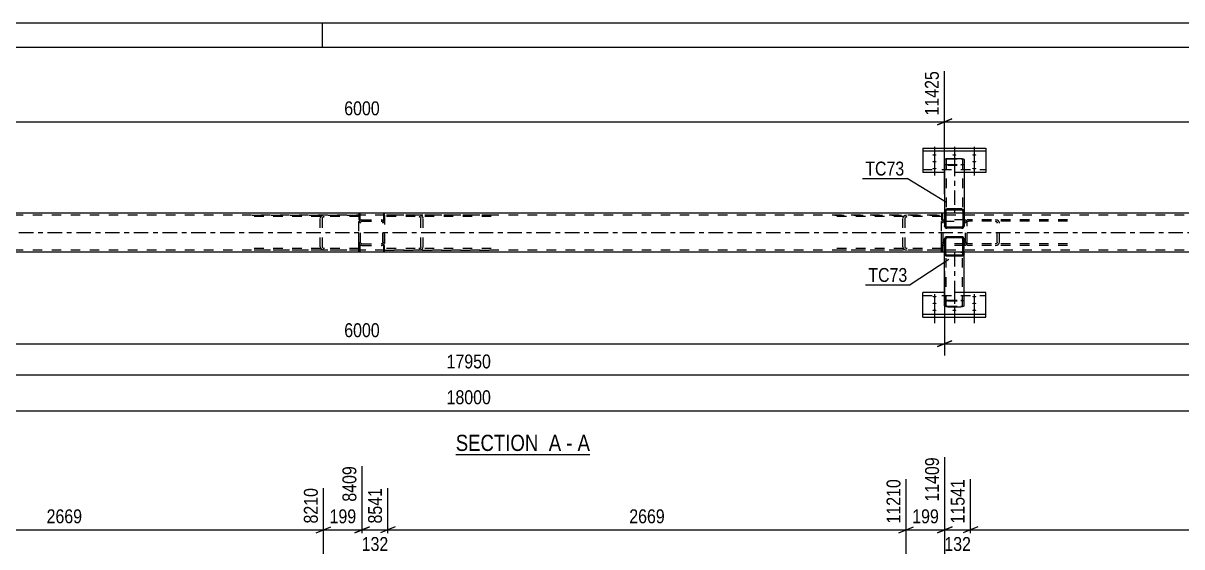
# Model space of a CAD drawing. Header units: millimetres. Extents: x -93 to 748, y -457 to 137.
# Drawn here: x 266.5 to 505.2, y 29.1 to 137 of the extents above; entities that cross this region are included whole.
import ezdxf

# ---------------------------------------------------------------- set-up
doc = ezdxf.new("R2010")
doc.units = ezdxf.units.MM
doc.linetypes.add('DXK_LINE_DOT2', pattern=[3.9198, 1.9599, -1.9599])
doc.linetypes.add('DXK_LINE_DOT3', pattern=[5.9187, 2.979, -0.9799, 0.9799, -0.9799])
doc.styles.add('Arial Narrow', font='ARIALN.TTF', dxfattribs={"height": 0.2})

# ---------------------------------------------------------------- blocks, each defined once
blk = doc.blocks.new('Unknown-761532223-1162')
at = {"color": 5, "linetype": 'Continuous'}
for p, q in [((748.16, 136.96), (-92.84, 136.96)), ((328.16, 131.96), (328.16, 136.96)), ((743.16, 131.96), (-87.84, 131.96))]:
    blk.add_line(p, q, dxfattribs=at)
blk = doc.blocks.new('Unknown-761532223-12 - 5087')
at = {"color": 6, "linetype": 'Continuous'}
blk.add_line((355.63, 48.12), (383.28, 48.12), dxfattribs=at)
at = {"color": 0, "linetype": 'Continuous'}
blk.add_wipeout([(373.74, 48.87), (373.74, 52.37), (355.63, 52.37), (355.63, 48.87)], dxfattribs=at)
at = {"color": 7, "linetype": 'Continuous', "style": 'Arial Narrow'}
blk.add_text('SECTION ', height=3.34, dxfattribs=at).set_placement((355.63, 48.87))
at = {"color": 0, "linetype": 'Continuous'}
blk.add_wipeout([(377.35, 48.87), (377.35, 52.37), (374.79, 52.37), (374.79, 48.87)], dxfattribs=at)
blk.add_wipeout([(379.67, 48.87), (379.67, 52.37), (378.4, 52.37), (378.4, 48.87)], dxfattribs=at)
at = {"color": 7, "linetype": 'Continuous', "style": 'Arial Narrow'}
for s, p in [('A', (374.79, 48.87)), ('-', (378.4, 48.87))]:
    blk.add_text(s, height=3.34, dxfattribs=at).set_placement(p)
at = {"color": 0, "linetype": 'Continuous'}
blk.add_wipeout([(383.28, 48.87), (383.28, 52.37), (380.72, 52.37), (380.72, 48.87)], dxfattribs=at)
at = {"color": 7, "linetype": 'Continuous', "style": 'Arial Narrow'}
blk.add_text('A', height=3.34, dxfattribs=at).set_placement((380.72, 48.87))
blk = doc.blocks.new('Bolt-761532223-5120 - 5087')
at = {"linetype": 'Continuous'}
for points in [[(454.22, 80.5), (454.13, 80.5), (454.04, 80.51), (453.96, 80.52), (453.9, 80.55), (453.84, 80.57), (453.8, 80.6), (453.78, 80.63), (453.78, 80.66), (453.8, 80.69), (453.84, 80.72), (453.9, 80.75), (453.96, 80.77), (454.04, 80.78), (454.13, 80.79), (454.22, 80.8), (454.31, 80.79), (454.4, 80.78), (454.48, 80.77), (454.55, 80.75), (454.6, 80.72), (454.64, 80.69), (454.66, 80.66), (454.66, 80.63), (454.64, 80.6), (454.6, 80.57), (454.55, 80.55), (454.48, 80.52), (454.4, 80.51), (454.31, 80.5)], [(454.22, 79.09), (454.13, 79.1), (454.04, 79.11), (453.96, 79.12), (453.9, 79.14), (453.84, 79.17), (453.8, 79.2), (453.78, 79.23), (453.78, 79.26), (453.8, 79.29), (453.84, 79.32), (453.9, 79.34), (453.96, 79.37), (454.04, 79.38), (454.13, 79.39), (454.22, 79.39), (454.31, 79.39), (454.4, 79.38), (454.48, 79.37), (454.55, 79.34), (454.6, 79.32), (454.64, 79.29), (454.66, 79.26), (454.66, 79.23), (454.64, 79.2), (454.6, 79.17), (454.55, 79.14), (454.48, 79.12), (454.4, 79.11), (454.31, 79.1)], [(462.42, 80.5), (462.33, 80.5), (462.24, 80.51), (462.16, 80.52), (462.1, 80.55), (462.04, 80.57), (462, 80.6), (461.98, 80.63), (461.98, 80.66), (462, 80.69), (462.04, 80.72), (462.1, 80.75), (462.16, 80.77), (462.24, 80.78), (462.33, 80.79), (462.42, 80.8), (462.51, 80.79), (462.6, 80.78), (462.68, 80.77), (462.75, 80.75), (462.8, 80.72), (462.84, 80.69), (462.86, 80.66), (462.86, 80.63), (462.84, 80.6), (462.8, 80.57), (462.75, 80.55), (462.68, 80.52), (462.6, 80.51), (462.51, 80.5)], [(462.42, 79.09), (462.33, 79.1), (462.24, 79.11), (462.16, 79.12), (462.1, 79.14), (462.04, 79.17), (462, 79.2), (461.98, 79.23), (461.98, 79.26), (462, 79.29), (462.04, 79.32), (462.1, 79.34), (462.16, 79.37), (462.24, 79.38), (462.33, 79.39), (462.42, 79.39), (462.51, 79.39), (462.6, 79.38), (462.68, 79.37), (462.75, 79.34), (462.8, 79.32), (462.84, 79.29), (462.86, 79.26), (462.86, 79.23), (462.84, 79.2), (462.8, 79.17), (462.75, 79.14), (462.68, 79.12), (462.6, 79.11), (462.51, 79.1)], [(454.22, 77.69), (454.13, 77.69), (454.04, 77.7), (453.96, 77.72), (453.9, 77.74), (453.84, 77.77), (453.8, 77.79), (453.78, 77.83), (453.78, 77.86), (453.8, 77.89), (453.84, 77.92), (453.9, 77.94), (453.96, 77.96), (454.04, 77.98), (454.13, 77.99), (454.22, 77.99), (454.31, 77.99), (454.4, 77.98), (454.48, 77.96), (454.55, 77.94), (454.6, 77.92), (454.64, 77.89), (454.66, 77.86), (454.66, 77.83), (454.64, 77.79), (454.6, 77.77), (454.55, 77.74), (454.48, 77.72), (454.4, 77.7), (454.31, 77.69)], [(458.32, 77.69), (458.23, 77.69), (458.14, 77.7), (458.06, 77.72), (458, 77.74), (457.94, 77.77), (457.9, 77.79), (457.88, 77.83), (457.88, 77.86), (457.9, 77.89), (457.94, 77.92), (458, 77.94), (458.06, 77.96), (458.14, 77.98), (458.23, 77.99), (458.32, 77.99), (458.41, 77.99), (458.5, 77.98), (458.58, 77.96), (458.65, 77.94), (458.7, 77.92), (458.74, 77.89), (458.76, 77.86), (458.76, 77.83), (458.74, 77.79), (458.7, 77.77), (458.65, 77.74), (458.58, 77.72), (458.5, 77.7), (458.41, 77.69)], [(462.42, 77.69), (462.33, 77.69), (462.24, 77.7), (462.16, 77.72), (462.1, 77.74), (462.04, 77.77), (462, 77.79), (461.98, 77.83), (461.98, 77.86), (462, 77.89), (462.04, 77.92), (462.1, 77.94), (462.16, 77.96), (462.24, 77.98), (462.33, 77.99), (462.42, 77.99), (462.51, 77.99), (462.6, 77.98), (462.68, 77.96), (462.75, 77.94), (462.8, 77.92), (462.84, 77.89), (462.86, 77.86), (462.86, 77.83), (462.84, 77.79), (462.8, 77.77), (462.75, 77.74), (462.68, 77.72), (462.6, 77.7), (462.51, 77.69)]]:
    blk.add_hatch(color=1, dxfattribs=at).paths.add_polyline_path(points)
at = {"color": 1, "linetype": 'Continuous'}
for p, q in [((454.22, 81.13), (454.22, 78.01)), ((462.42, 81.13), (462.42, 78.01)), ((454.22, 79.73), (454.22, 76.61)), ((462.42, 79.73), (462.42, 76.61)), ((454.22, 78.33), (454.22, 75.21)), ((458.32, 78.33), (458.32, 75.21)), ((462.42, 78.33), (462.42, 75.21))]:
    blk.add_line(p, q, dxfattribs=at)
at = {"color": 1, "linetype": 'DXK_LINE_DOT2'}
blk.add_line((458.32, 81.13), (458.32, 78.01), dxfattribs=at)
blk = doc.blocks.new('Part-761532223-5097 - 5087')
at = {"color": 2, "linetype": 'Continuous'}
for p, q in [((456.36, 92.68), (456.32, 92.5)), ((456.32, 89.46), (456.32, 92.5)), ((456.46, 92.84), (456.36, 92.68)), ((456.62, 92.94), (456.46, 92.84)), ((456.58, 92.59), (456.56, 92.5)), ((456.56, 89.46), (456.56, 92.5)), ((456.63, 92.67), (456.58, 92.59)), ((456.8, 92.98), (456.62, 92.94)), ((456.71, 92.72), (456.63, 92.67)), ((456.8, 92.74), (456.71, 92.72)), ((459.84, 92.98), (456.8, 92.98)), ((459.84, 92.74), (456.8, 92.74)), ((460.03, 92.94), (459.84, 92.98)), ((459.93, 92.72), (459.84, 92.74)), ((460.01, 92.67), (459.93, 92.72)), ((460.06, 92.59), (460.01, 92.67)), ((460.18, 92.84), (460.03, 92.94)), ((460.08, 92.5), (460.06, 92.59)), ((460.08, 89.46), (460.08, 92.5)), ((460.29, 92.68), (460.18, 92.84)), ((460.32, 92.5), (460.29, 92.68)), ((460.32, 89.46), (460.32, 92.5)), ((456.36, 89.27), (456.32, 89.46)), ((456.46, 89.12), (456.36, 89.27)), ((456.62, 89.01), (456.46, 89.12)), ((456.56, 89.46), (456.58, 89.37)), ((456.58, 89.37), (456.63, 89.29)), ((456.8, 88.98), (456.62, 89.01)), ((456.63, 89.29), (456.71, 89.24)), ((456.71, 89.24), (456.8, 89.22)), ((459.84, 89.22), (456.8, 89.22)), ((459.84, 88.98), (456.8, 88.98)), ((459.84, 89.22), (459.93, 89.24)), ((460.03, 89.01), (459.84, 88.98)), ((459.93, 89.24), (460.01, 89.29)), ((460.01, 89.29), (460.06, 89.37)), ((460.18, 89.12), (460.03, 89.01)), ((460.06, 89.37), (460.08, 89.46)), ((460.29, 89.27), (460.18, 89.12)), ((460.32, 89.46), (460.29, 89.27))]:
    blk.add_line(p, q, dxfattribs=at)
at = {"color": 7, "linetype": 'DXK_LINE_DOT2'}
for p, q in [((456.32, 92.5), (456.36, 92.68)), ((456.62, 92.94), (456.8, 92.98)), ((459.84, 92.98), (460.03, 92.94)), ((460.29, 92.68), (460.32, 92.5)), ((456.56, 89.84), (456.32, 89.84)), ((460.32, 89.84), (460.08, 89.84))]:
    blk.add_line(p, q, dxfattribs=at)
for centre, start, end in [((456.8, 92.5), 112.5, 157.5), ((459.84, 92.5), 22.5, 67.5)]:
    blk.add_arc(centre, 0.48, start, end, dxfattribs=at)
blk = doc.blocks.new('Part-761532223-5100 - 5087')
at = {"color": 2, "linetype": 'Continuous'}
for p, q in [((456.32, 98.24), (456.36, 98.42)), ((456.32, 98.24), (456.32, 95.2)), ((456.36, 98.42), (456.46, 98.57)), ((456.46, 98.57), (456.62, 98.68)), ((456.58, 98.33), (456.56, 98.24)), ((456.56, 98.24), (456.56, 95.2)), ((456.63, 98.41), (456.58, 98.33)), ((456.62, 98.68), (456.8, 98.72)), ((456.71, 98.46), (456.63, 98.41)), ((456.8, 98.48), (456.71, 98.46)), ((459.84, 98.72), (456.8, 98.72)), ((459.84, 98.48), (456.8, 98.48)), ((459.84, 98.72), (460.03, 98.68)), ((459.93, 98.46), (459.84, 98.48)), ((460.01, 98.41), (459.93, 98.46)), ((460.06, 98.33), (460.01, 98.41)), ((460.03, 98.68), (460.18, 98.57)), ((460.08, 98.24), (460.06, 98.33)), ((460.08, 98.24), (460.08, 95.2)), ((460.18, 98.57), (460.28, 98.42)), ((460.28, 98.42), (460.32, 98.24)), ((460.32, 98.24), (460.32, 95.2)), ((456.32, 95.2), (456.36, 95.01)), ((456.36, 95.01), (456.46, 94.86)), ((456.46, 94.86), (456.62, 94.75)), ((456.56, 95.2), (456.58, 95.1)), ((456.58, 95.1), (456.63, 95.03)), ((456.62, 94.75), (456.8, 94.72)), ((456.63, 95.03), (456.71, 94.97)), ((456.71, 94.97), (456.8, 94.96)), ((459.84, 94.96), (456.8, 94.96)), ((459.84, 94.72), (456.8, 94.72)), ((459.84, 94.96), (459.93, 94.97)), ((459.84, 94.72), (460.03, 94.75)), ((459.93, 94.97), (460.01, 95.03)), ((460.01, 95.03), (460.06, 95.1)), ((460.03, 94.75), (460.18, 94.86)), ((460.06, 95.1), (460.08, 95.2)), ((460.18, 94.86), (460.28, 95.01)), ((460.28, 95.01), (460.32, 95.2))]:
    blk.add_line(p, q, dxfattribs=at)
at = {"color": 7, "linetype": 'DXK_LINE_DOT2'}
for p, q in [((456.56, 97.84), (456.32, 97.84)), ((460.32, 97.84), (460.08, 97.84)), ((456.36, 95.01), (456.32, 95.2)), ((456.8, 94.72), (456.62, 94.75)), ((460.03, 94.75), (459.84, 94.72)), ((460.32, 95.2), (460.28, 95.01))]:
    blk.add_line(p, q, dxfattribs=at)
for centre, start, end in [((456.8, 95.2), 202.5, 247.5), ((459.84, 95.2), 292.5, 337.5)]:
    blk.add_arc(centre, 0.48, start, end, dxfattribs=at)
blk = doc.blocks.new('Part-761532223-5282 - 5087')
at = {"color": 7, "linetype": 'DXK_LINE_DOT2'}
for p, q in [((456.32, 89.46), (456.32, 89.84)), ((456.56, 89.84), (456.32, 89.84)), ((456.64, 78.78), (456.64, 89.84)), ((459.68, 89.84), (460.32, 89.84)), ((459.91, 89.84), (459.93, 89.84)), ((459.98, 89.84), (460, 89.84)), ((460, 78.78), (460, 89.84)), ((460.32, 89.46), (460.32, 89.84)), ((456.32, 79.71), (456.37, 79.79)), ((456.37, 79.79), (456.51, 79.86)), ((456.51, 79.86), (456.72, 79.91)), ((456.67, 79.75), (456.64, 79.71)), ((456.64, 78.78), (456.67, 78.74)), ((456.74, 79.79), (456.67, 79.75)), ((456.72, 79.91), (456.96, 79.93)), ((456.84, 79.81), (456.74, 79.79)), ((456.96, 79.82), (456.84, 79.81)), ((456.96, 79.93), (459.68, 79.93)), ((456.96, 79.82), (459.68, 79.82)), ((459.68, 79.93), (459.93, 79.91)), ((459.8, 79.81), (459.68, 79.82)), ((459.91, 79.79), (459.8, 79.81)), ((459.91, 79.79), (459.93, 79.78)), ((459.93, 79.91), (460.14, 79.86)), ((459.93, 79.78), (459.98, 79.75)), ((460, 79.71), (459.98, 79.75)), ((459.98, 78.74), (460, 78.78)), ((460.14, 79.86), (460.27, 79.79)), ((460.27, 79.79), (460.32, 79.71)), ((456.67, 78.74), (456.74, 78.7)), ((456.74, 78.7), (456.84, 78.68)), ((456.84, 78.68), (456.96, 78.67)), ((456.96, 78.67), (459.68, 78.67)), ((459.68, 78.67), (459.8, 78.68)), ((459.8, 78.68), (459.91, 78.7)), ((459.91, 78.7), (459.98, 78.74))]:
    blk.add_line(p, q, dxfattribs=at)
at = {"color": 2, "linetype": 'Continuous'}
for p, q in [((456.32, 78.78), (456.32, 89.46)), ((460.08, 89.84), (456.56, 89.84)), ((460.32, 78.78), (460.32, 89.46)), ((456.37, 78.69), (456.32, 78.78)), ((460.32, 78.78), (460.27, 78.69)), ((456.51, 78.62), (456.37, 78.69)), ((456.72, 78.58), (456.51, 78.62)), ((456.96, 78.56), (456.72, 78.58)), ((456.96, 78.56), (459.68, 78.56)), ((459.93, 78.58), (459.68, 78.56)), ((460.14, 78.62), (459.93, 78.58)), ((460.27, 78.69), (460.14, 78.62))]:
    blk.add_line(p, q, dxfattribs=at)
at = {"color": 7, "linetype": 'DXK_LINE_DOT3'}
blk.add_line((458.32, 89.84), (458.32, 79.24), dxfattribs=at)
blk = doc.blocks.new('Bolt-761532223-5117 - 5087')
at = {"linetype": 'Continuous'}
for points in [[(454.22, 109.98), (454.31, 109.98), (454.4, 109.97), (454.48, 109.95), (454.55, 109.93), (454.6, 109.91), (454.64, 109.88), (454.66, 109.85), (454.66, 109.81), (454.64, 109.78), (454.6, 109.76), (454.55, 109.73), (454.48, 109.71), (454.4, 109.69), (454.31, 109.68), (454.22, 109.68), (454.13, 109.68), (454.04, 109.69), (453.96, 109.71), (453.9, 109.73), (453.84, 109.76), (453.8, 109.78), (453.78, 109.81), (453.78, 109.85), (453.8, 109.88), (453.84, 109.91), (453.9, 109.93), (453.96, 109.95), (454.04, 109.97), (454.13, 109.98)], [(458.32, 109.98), (458.41, 109.98), (458.5, 109.97), (458.58, 109.95), (458.65, 109.93), (458.7, 109.91), (458.74, 109.88), (458.76, 109.85), (458.76, 109.81), (458.74, 109.78), (458.7, 109.76), (458.65, 109.73), (458.58, 109.71), (458.5, 109.69), (458.41, 109.68), (458.32, 109.68), (458.23, 109.68), (458.14, 109.69), (458.06, 109.71), (458, 109.73), (457.94, 109.76), (457.9, 109.78), (457.88, 109.81), (457.88, 109.85), (457.9, 109.88), (457.94, 109.91), (458, 109.93), (458.06, 109.95), (458.14, 109.97), (458.23, 109.98)], [(462.42, 109.98), (462.51, 109.98), (462.6, 109.97), (462.68, 109.95), (462.75, 109.93), (462.8, 109.91), (462.84, 109.88), (462.86, 109.85), (462.86, 109.81), (462.84, 109.78), (462.8, 109.76), (462.75, 109.73), (462.68, 109.71), (462.6, 109.69), (462.51, 109.68), (462.42, 109.68), (462.33, 109.68), (462.24, 109.69), (462.16, 109.71), (462.1, 109.73), (462.04, 109.76), (462, 109.78), (461.98, 109.81), (461.98, 109.85), (462, 109.88), (462.04, 109.91), (462.1, 109.93), (462.16, 109.95), (462.24, 109.97), (462.33, 109.98)], [(454.22, 108.58), (454.31, 108.58), (454.4, 108.57), (454.48, 108.55), (454.55, 108.53), (454.6, 108.5), (454.64, 108.47), (454.66, 108.44), (454.66, 108.41), (454.64, 108.38), (454.6, 108.35), (454.55, 108.33), (454.48, 108.31), (454.4, 108.29), (454.31, 108.28), (454.22, 108.28), (454.13, 108.28), (454.04, 108.29), (453.96, 108.31), (453.9, 108.33), (453.84, 108.35), (453.8, 108.38), (453.78, 108.41), (453.78, 108.44), (453.8, 108.47), (453.84, 108.5), (453.9, 108.53), (453.96, 108.55), (454.04, 108.57), (454.13, 108.58)], [(462.42, 108.58), (462.51, 108.58), (462.6, 108.57), (462.68, 108.55), (462.75, 108.53), (462.8, 108.5), (462.84, 108.47), (462.86, 108.44), (462.86, 108.41), (462.84, 108.38), (462.8, 108.35), (462.75, 108.33), (462.68, 108.31), (462.6, 108.29), (462.51, 108.28), (462.42, 108.28), (462.33, 108.28), (462.24, 108.29), (462.16, 108.31), (462.1, 108.33), (462.04, 108.35), (462, 108.38), (461.98, 108.41), (461.98, 108.44), (462, 108.47), (462.04, 108.5), (462.1, 108.53), (462.16, 108.55), (462.24, 108.57), (462.33, 108.58)], [(454.22, 107.18), (454.31, 107.17), (454.4, 107.16), (454.48, 107.15), (454.55, 107.13), (454.6, 107.1), (454.64, 107.07), (454.66, 107.04), (454.66, 107.01), (454.64, 106.98), (454.6, 106.95), (454.55, 106.93), (454.48, 106.9), (454.4, 106.89), (454.31, 106.88), (454.22, 106.88), (454.13, 106.88), (454.04, 106.89), (453.96, 106.9), (453.9, 106.93), (453.84, 106.95), (453.8, 106.98), (453.78, 107.01), (453.78, 107.04), (453.8, 107.07), (453.84, 107.1), (453.9, 107.13), (453.96, 107.15), (454.04, 107.16), (454.13, 107.17)], [(462.42, 107.18), (462.51, 107.17), (462.6, 107.16), (462.68, 107.15), (462.75, 107.13), (462.8, 107.1), (462.84, 107.07), (462.86, 107.04), (462.86, 107.01), (462.84, 106.98), (462.8, 106.95), (462.75, 106.93), (462.68, 106.9), (462.6, 106.89), (462.51, 106.88), (462.42, 106.88), (462.33, 106.88), (462.24, 106.89), (462.16, 106.9), (462.1, 106.93), (462.04, 106.95), (462, 106.98), (461.98, 107.01), (461.98, 107.04), (462, 107.07), (462.04, 107.1), (462.1, 107.13), (462.16, 107.15), (462.24, 107.16), (462.33, 107.17)]]:
    blk.add_hatch(color=1, dxfattribs=at).paths.add_polyline_path(points)
at = {"color": 1, "linetype": 'Continuous'}
for p, q in [((454.22, 111.52), (454.22, 108.4)), ((454.22, 110.12), (454.22, 107)), ((458.32, 111.52), (458.32, 108.4)), ((462.42, 111.52), (462.42, 108.4)), ((462.42, 110.12), (462.42, 107)), ((454.22, 108.72), (454.22, 105.6)), ((462.42, 108.72), (462.42, 105.6))]:
    blk.add_line(p, q, dxfattribs=at)
at = {"color": 1, "linetype": 'DXK_LINE_DOT2'}
blk.add_line((458.32, 108.72), (458.32, 105.6), dxfattribs=at)
blk = doc.blocks.new('Part-761532223-5176 - 5087')
at = {"color": 7, "linetype": 'DXK_LINE_DOT2'}
for p, q in [((717.32, 97.44), (-0.68, 97.44)), ((460.32, 97.84), (456.32, 97.84)), ((717.32, 90.24), (-0.68, 90.24)), ((460.32, 89.84), (456.32, 89.84))]:
    blk.add_line(p, q, dxfattribs=at)
at = {"color": 2, "linetype": 'Continuous'}
for p, q in [((456.32, 97.84), (220.32, 97.84)), ((696.32, 97.84), (460.32, 97.84)), ((456.32, 89.84), (220.32, 89.84)), ((696.32, 89.84), (460.32, 89.84))]:
    blk.add_line(p, q, dxfattribs=at)
at = {"color": 7, "linetype": 'DXK_LINE_DOT3'}
blk.add_line((-0.68, 93.84), (717.32, 93.84), dxfattribs=at)
blk = doc.blocks.new('Part-761532223-5221 - 5087')
at = {"color": 2, "linetype": 'Continuous'}
for p, q in [((451.82, 111.25), (464.82, 111.25)), ((451.82, 111.25), (451.82, 106.2)), ((451.82, 110.65), (464.82, 110.65)), ((464.82, 111.25), (464.82, 106.2)), ((456.32, 106.2), (451.82, 106.2)), ((464.82, 106.2), (460.32, 106.2))]:
    blk.add_line(p, q, dxfattribs=at)
at = {"color": 7, "linetype": 'DXK_LINE_DOT2'}
for p, q in [((451.82, 106.81), (464.82, 106.81)), ((460.32, 106.2), (456.32, 106.2))]:
    blk.add_line(p, q, dxfattribs=at)
blk = doc.blocks.new('Part-761532223-5224 - 5087')
at = {"color": 2, "linetype": 'Continuous'}
for p, q in [((451.82, 76.42), (451.82, 81.47)), ((456.32, 81.47), (451.82, 81.47)), ((464.82, 81.47), (460.32, 81.47)), ((464.82, 76.42), (464.82, 81.47)), ((451.82, 77.02), (464.82, 77.02)), ((451.82, 76.42), (464.82, 76.42))]:
    blk.add_line(p, q, dxfattribs=at)
at = {"color": 7, "linetype": 'DXK_LINE_DOT2'}
for p, q in [((460.32, 81.47), (456.32, 81.47)), ((451.82, 80.87), (464.82, 80.87))]:
    blk.add_line(p, q, dxfattribs=at)
blk = doc.blocks.new('Part-761532223-5259 - 5087')
at = {"color": 2, "linetype": 'Continuous'}
for p, q in [((456.32, 108.89), (456.37, 108.98)), ((456.32, 108.89), (456.32, 98.24)), ((456.37, 108.98), (456.51, 109.05)), ((456.51, 109.05), (456.72, 109.1)), ((456.72, 109.1), (456.96, 109.11)), ((456.96, 109.11), (459.68, 109.11)), ((459.68, 109.11), (459.93, 109.1)), ((459.93, 109.1), (460.14, 109.05)), ((460.14, 109.05), (460.27, 108.98)), ((460.27, 108.98), (460.32, 108.89)), ((460.32, 108.89), (460.32, 97.84)), ((460.08, 97.84), (456.56, 97.84))]:
    blk.add_line(p, q, dxfattribs=at)
at = {"color": 7, "linetype": 'DXK_LINE_DOT2'}
for p, q in [((456.37, 107.88), (456.32, 107.96)), ((456.51, 107.81), (456.37, 107.88)), ((456.72, 107.76), (456.51, 107.81)), ((456.67, 108.94), (456.64, 108.89)), ((456.64, 108.89), (456.64, 97.84)), ((456.64, 107.96), (456.67, 107.92)), ((456.74, 108.97), (456.67, 108.94)), ((456.67, 107.92), (456.74, 107.89)), ((456.96, 107.74), (456.72, 107.76)), ((456.84, 108.99), (456.74, 108.97)), ((456.74, 107.89), (456.84, 107.86)), ((456.96, 109), (456.84, 108.99)), ((456.84, 107.86), (456.96, 107.85)), ((456.96, 109), (459.68, 109)), ((456.96, 107.85), (459.68, 107.85)), ((456.96, 107.74), (459.68, 107.74)), ((459.8, 108.99), (459.68, 109)), ((459.68, 107.85), (459.8, 107.86)), ((459.93, 107.76), (459.68, 107.74)), ((459.91, 108.97), (459.8, 108.99)), ((459.8, 107.86), (459.91, 107.89)), ((459.98, 108.94), (459.91, 108.97)), ((459.91, 107.89), (459.93, 107.9)), ((459.93, 107.9), (459.98, 107.92)), ((460.14, 107.81), (459.93, 107.76)), ((460, 108.89), (459.98, 108.94)), ((459.98, 107.92), (460, 107.96)), ((460, 108.89), (460, 97.84)), ((460.27, 107.88), (460.14, 107.81)), ((460.32, 107.96), (460.27, 107.88)), ((456.32, 98.24), (456.32, 97.84)), ((456.56, 97.84), (456.32, 97.84)), ((459.98, 97.84), (460, 97.84)), ((460.32, 97.84), (460.08, 97.84))]:
    blk.add_line(p, q, dxfattribs=at)
at = {"color": 7, "linetype": 'DXK_LINE_DOT3'}
blk.add_line((458.32, 108.43), (458.32, 97.84), dxfattribs=at)
blk = doc.blocks.new('Part-761532223-5290 - 5087')
at = {"color": 7, "linetype": 'DXK_LINE_DOT2'}
for p, q in [((455.73, 96.08), (455.68, 95.84)), ((455.68, 91.84), (455.68, 95.84)), ((456, 95.84), (456.03, 95.96)), ((456, 91.84), (456, 95.84)), ((456.32, 96.48), (456.08, 96.43)), ((456.2, 96.13), (456.32, 96.16)), ((460.32, 96.48), (456.32, 96.48)), ((456.32, 96.16), (460.32, 96.16)), ((460.57, 96.43), (460.32, 96.48)), ((460.32, 96.16), (460.44, 96.13)), ((460.62, 95.96), (460.64, 95.84)), ((460.64, 91.84), (460.64, 95.84)), ((460.96, 95.84), (460.91, 96.08)), ((460.96, 91.84), (460.96, 95.84)), ((455.68, 91.84), (455.73, 91.59)), ((456.03, 91.71), (456, 91.84)), ((456.08, 91.24), (456.32, 91.2)), ((456.32, 91.52), (456.2, 91.54)), ((460.32, 91.52), (456.32, 91.52)), ((460.32, 91.2), (456.32, 91.2)), ((460.44, 91.54), (460.32, 91.52)), ((460.32, 91.2), (460.57, 91.24)), ((460.64, 91.84), (460.62, 91.71)), ((460.91, 91.59), (460.96, 91.84))]:
    blk.add_line(p, q, dxfattribs=at)
for centre, radius, start, end in [((456.32, 95.84), 0.64, 112.5, 157.5), ((456.32, 95.84), 0.32, 112.5, 157.5), ((460.32, 95.84), 0.32, 22.5, 67.5), ((460.32, 95.84), 0.64, 22.5, 67.5), ((456.32, 91.84), 0.64, 202.5, 247.5), ((456.32, 91.84), 0.32, 202.5, 247.5), ((460.32, 91.84), 0.32, 292.5, 337.5), ((460.32, 91.84), 0.64, 292.5, 337.5)]:
    blk.add_arc(centre, radius, start, end, dxfattribs=at)
blk = doc.blocks.new('Part-761532223-5291 - 5087')
at = {"color": 7, "linetype": 'DXK_LINE_DOT2'}
for p, q in [((335.73, 96.08), (335.68, 95.84)), ((335.68, 91.84), (335.68, 95.84)), ((336, 95.84), (336.03, 95.96)), ((336, 91.84), (336, 95.84)), ((336.32, 96.48), (336.08, 96.43)), ((336.2, 96.13), (336.32, 96.16)), ((336.32, 96.48), (340.32, 96.48)), ((336.32, 96.16), (340.32, 96.16)), ((340.57, 96.43), (340.32, 96.48)), ((340.32, 96.16), (340.44, 96.13)), ((340.62, 95.96), (340.64, 95.84)), ((340.64, 91.84), (340.64, 95.84)), ((340.96, 95.84), (340.91, 96.08)), ((340.96, 91.84), (340.96, 95.84)), ((335.68, 91.84), (335.73, 91.59)), ((336.03, 91.71), (336, 91.84)), ((336.08, 91.24), (336.32, 91.2)), ((336.32, 91.52), (336.2, 91.54)), ((336.32, 91.52), (340.32, 91.52)), ((336.32, 91.2), (340.32, 91.2)), ((340.44, 91.54), (340.32, 91.52)), ((340.32, 91.2), (340.57, 91.24)), ((340.64, 91.84), (340.62, 91.71)), ((340.91, 91.59), (340.96, 91.84))]:
    blk.add_line(p, q, dxfattribs=at)
for centre, radius, start, end in [((336.32, 95.84), 0.64, 112.5, 157.5), ((336.32, 95.84), 0.32, 112.5, 157.5), ((340.32, 95.84), 0.32, 22.5, 67.5), ((340.32, 95.84), 0.64, 22.5, 67.5), ((336.32, 91.84), 0.64, 202.5, 247.5), ((336.32, 91.84), 0.32, 202.5, 247.5), ((340.32, 91.84), 0.32, 292.5, 337.5), ((340.32, 91.84), 0.64, 292.5, 337.5)]:
    blk.add_arc(centre, radius, start, end, dxfattribs=at)
blk = doc.blocks.new('Part-761532223-5296 - 5087')
at = {"color": 7, "linetype": 'DXK_LINE_DOT2'}
for p, q in [((461.22, 96.48), (460.96, 96.44)), ((460.96, 91.23), (460.96, 96.44)), ((460.96, 96.09), (461.05, 96.13)), ((461.05, 96.13), (461.22, 96.16)), ((481.64, 96.48), (461.22, 96.48)), ((481.64, 96.16), (461.22, 96.16)), ((467.05, 96.43), (466.71, 96.48)), ((466.71, 96.16), (466.88, 96.13)), ((467.12, 95.96), (467.15, 95.84)), ((467.15, 91.84), (467.15, 95.84)), ((467.59, 95.84), (467.52, 96.08)), ((467.59, 91.84), (467.59, 95.84)), ((461.05, 91.54), (460.96, 91.58)), ((460.96, 91.23), (461.22, 91.2)), ((461.22, 91.52), (461.05, 91.54)), ((481.64, 91.52), (461.22, 91.52)), ((481.64, 91.2), (461.22, 91.2)), ((466.88, 91.54), (466.71, 91.52)), ((466.71, 91.2), (467.05, 91.24)), ((467.15, 91.84), (467.12, 91.71)), ((467.52, 91.59), (467.59, 91.84))]:
    blk.add_line(p, q, dxfattribs=at)
for centre, radius, start, end in [((466.78, 95.74), 0.401, 32.4105, 75.4453), ((466.85, 95.65), 0.802, 32.4105, 75.4453), ((466.78, 91.93), 0.401, 284.5547, 327.5895), ((466.85, 92.02), 0.802, 284.5547, 327.5895)]:
    blk.add_arc(centre, radius, start, end, dxfattribs=at)
blk = doc.blocks.new('Part-761532223-5298 - 5087')
at = {"color": 7, "linetype": 'DXK_LINE_DOT2'}
for p, q in [((340.96, 97.44), (340.96, 90.24)), ((362.96, 97.44), (340.96, 97.44)), ((362.96, 97.12), (340.96, 97.12)), ((348.36, 97.39), (348.03, 97.44)), ((348.03, 97.12), (348.2, 97.09)), ((348.43, 96.92), (348.47, 96.8)), ((348.47, 90.88), (348.47, 96.8)), ((348.91, 96.8), (348.84, 97.04)), ((348.91, 90.88), (348.91, 96.8)), ((348.47, 90.88), (348.43, 90.75)), ((348.84, 90.63), (348.91, 90.88)), ((362.96, 90.56), (340.96, 90.56)), ((340.96, 90.24), (362.96, 90.24)), ((348.2, 90.58), (348.03, 90.56)), ((348.03, 90.24), (348.36, 90.28))]:
    blk.add_line(p, q, dxfattribs=at)
for centre, radius, start, end in [((348.1, 96.7), 0.401, 32.4104, 75.4453), ((348.16, 96.61), 0.802, 32.4104, 75.4453), ((348.1, 90.97), 0.401, 284.5547, 327.5896), ((348.16, 91.06), 0.802, 284.5547, 327.5896)]:
    blk.add_arc(centre, radius, start, end, dxfattribs=at)
blk = doc.blocks.new('Part-761532223-5299 - 5087')
at = {"color": 7, "linetype": 'DXK_LINE_DOT2'}
for p, q in [((433.69, 97.44), (455.68, 97.44)), ((455.68, 97.12), (433.69, 97.12)), ((447.8, 97.04), (447.74, 96.8)), ((447.74, 90.88), (447.74, 96.8)), ((448.18, 96.8), (448.21, 96.92)), ((448.18, 90.88), (448.18, 96.8)), ((448.62, 97.44), (448.28, 97.39)), ((448.45, 97.09), (448.62, 97.12)), ((455.68, 90.24), (455.68, 97.44)), ((447.74, 90.88), (447.8, 90.63)), ((448.21, 90.75), (448.18, 90.88)), ((455.68, 90.56), (433.69, 90.56)), ((455.68, 90.24), (433.69, 90.24)), ((448.28, 90.28), (448.62, 90.24)), ((448.62, 90.56), (448.45, 90.58))]:
    blk.add_line(p, q, dxfattribs=at)
for centre, radius, start, end in [((448.48, 96.61), 0.802, 104.5547, 147.5896), ((448.55, 96.7), 0.401, 104.5547, 147.5896), ((448.55, 90.97), 0.401, 212.4104, 255.4453), ((448.48, 91.06), 0.802, 212.4104, 255.4453)]:
    blk.add_arc(centre, radius, start, end, dxfattribs=at)
blk = doc.blocks.new('Part-761532223-5301 - 5087')
at = {"color": 7, "linetype": 'DXK_LINE_DOT2'}
for p, q in [((313.69, 97.44), (335.68, 97.44)), ((335.68, 97.12), (313.69, 97.12)), ((327.8, 97.04), (327.74, 96.8)), ((327.74, 90.88), (327.74, 96.8)), ((328.18, 96.8), (328.21, 96.92)), ((328.18, 90.88), (328.18, 96.8)), ((328.62, 97.44), (328.28, 97.39)), ((328.45, 97.09), (328.62, 97.12)), ((335.68, 90.24), (335.68, 97.44)), ((327.74, 90.88), (327.8, 90.63)), ((328.21, 90.75), (328.18, 90.88)), ((335.68, 90.56), (313.69, 90.56)), ((335.68, 90.24), (313.69, 90.24)), ((328.28, 90.28), (328.62, 90.24)), ((328.62, 90.56), (328.45, 90.58))]:
    blk.add_line(p, q, dxfattribs=at)
for centre, radius, start, end in [((328.48, 96.61), 0.802, 104.5547, 147.5896), ((328.55, 96.7), 0.401, 104.5547, 147.5896), ((328.55, 90.97), 0.401, 212.4104, 255.4453), ((328.48, 91.06), 0.802, 212.4104, 255.4453)]:
    blk.add_arc(centre, radius, start, end, dxfattribs=at)
blk = doc.blocks.new('Part-761532223-5310 - 5087')
at = {"color": 7, "linetype": 'DXK_LINE_DOT2'}
for p, q in [((335.92, 91.2), (335.68, 91.2)), ((335.68, 90), (335.68, 91.2)), ((335.68, 91.2), (335.68, 90)), ((335.92, 90), (335.92, 91.2)), ((335.92, 90), (335.92, 91.2)), ((335.68, 90), (335.92, 90))]:
    blk.add_line(p, q, dxfattribs=at)
blk = doc.blocks.new('Part-761532223-8958 - 5087')
at = {"color": 7, "linetype": 'DXK_LINE_DOT2'}
for p, q in [((340.96, 91.2), (340.72, 91.2)), ((340.72, 91.2), (340.72, 90)), ((340.96, 90), (340.96, 91.2)), ((340.72, 90), (340.96, 90))]:
    blk.add_line(p, q, dxfattribs=at)
blk = doc.blocks.new('Part-761532223-8959 - 5087')
at = {"color": 7, "linetype": 'DXK_LINE_DOT2'}
for p, q in [((340.96, 97.68), (340.72, 97.68)), ((340.72, 97.68), (340.72, 96.48)), ((340.72, 96.48), (340.96, 96.48)), ((340.96, 96.48), (340.96, 97.68))]:
    blk.add_line(p, q, dxfattribs=at)
blk = doc.blocks.new('Part-761532223-8962 - 5087')
at = {"color": 7, "linetype": 'DXK_LINE_DOT2'}
for p, q in [((455.92, 91.2), (455.68, 91.2)), ((455.68, 90), (455.68, 91.2)), ((455.68, 91.2), (455.68, 90)), ((455.92, 90), (455.92, 91.2)), ((455.92, 90), (455.92, 91.2)), ((455.68, 90), (455.92, 90))]:
    blk.add_line(p, q, dxfattribs=at)
blk = doc.blocks.new('Part-761532223-8963 - 5087')
at = {"color": 7, "linetype": 'DXK_LINE_DOT2'}
for p, q in [((455.92, 97.68), (455.68, 97.68)), ((455.68, 97.68), (455.68, 96.48)), ((455.68, 97.68), (455.68, 96.48)), ((455.68, 96.48), (455.92, 96.48)), ((455.92, 96.48), (455.92, 97.68)), ((455.92, 96.48), (455.92, 97.68))]:
    blk.add_line(p, q, dxfattribs=at)
blk = doc.blocks.new('Part-761532223-8965 - 5087')
at = {"color": 7, "linetype": 'DXK_LINE_DOT2'}
for p, q in [((335.92, 97.68), (335.68, 97.68)), ((335.68, 97.68), (335.68, 96.48)), ((335.68, 97.68), (335.68, 96.48)), ((335.68, 96.48), (335.92, 96.48)), ((335.92, 96.48), (335.92, 97.68)), ((335.92, 96.48), (335.92, 97.68))]:
    blk.add_line(p, q, dxfattribs=at)
blk = doc.blocks.new('StraightDimension-761532223-21689 - 1399')
at = {"color": 7, "linetype": 'Continuous'}
for p, q in [((336.36, -5), (336.36, 45.74)), ((328.42, -5), (328.42, 41.24)), ((326.92, 32.03), (329.92, 33.23)), ((328.42, 32.63), (336.36, 32.63)), ((337.86, 33.23), (334.86, 32.03))]:
    blk.add_line(p, q, dxfattribs=at)
at = {"color": 0}
blk.add_wipeout([(335.73, 33.38), (335.73, 37.58), (329.05, 37.58), (329.05, 33.38)], dxfattribs=at)
at = {"color": 0, "linetype": 'Continuous'}
blk.add_wipeout([(335.76, 46.34), (331.56, 46.34), (331.56, 37.83), (335.76, 37.83)], dxfattribs=at)
at = {"color": 3, "linetype": 'Continuous', "style": 'Arial Narrow'}
blk.add_text('8409', height=2.863, rotation=90.0002, dxfattribs=at).set_placement((335.16, 38.43))
at = {"color": 3, "style": 'Arial Narrow'}
blk.add_text('199', height=2.863, dxfattribs=at).set_placement((329.65, 33.98))
blk = doc.blocks.new('StraightDimension-761532223-21684 - 1399')
at = {"color": 7, "linetype": 'Continuous'}
for p, q in [((461.64, -5), (461.64, 43.07)), ((569.73, -5), (569.73, 43.07)), ((463.14, 33.23), (460.14, 32.03)), ((461.64, 32.63), (569.73, 32.63)), ((568.23, 32.03), (571.23, 33.23))]:
    blk.add_line(p, q, dxfattribs=at)
at = {"color": 0, "linetype": 'Continuous'}
blk.add_wipeout([(569.13, 43.67), (564.93, 43.67), (564.93, 33.33), (569.13, 33.33)], dxfattribs=at)
at = {"color": 0}
blk.add_wipeout([(519.94, 33.38), (519.94, 37.58), (511.43, 37.58), (511.43, 33.38)], dxfattribs=at)
at = {"color": 3, "linetype": 'Continuous', "style": 'Arial Narrow'}
blk.add_text('14243', height=2.863, rotation=90.0002, dxfattribs=at).set_placement((568.53, 33.93))
at = {"color": 3, "style": 'Arial Narrow'}
blk.add_text('2702', height=2.863, dxfattribs=at).set_placement((512.03, 33.98))
blk = doc.blocks.new('StraightDimension-761532223-21685 - 1399')
at = {"color": 7, "linetype": 'Continuous'}
for p, q in [((456.36, -5), (456.36, 47.57)), ((461.64, -5), (461.64, 43.07)), ((454.86, 32.03), (457.86, 33.23)), ((456.36, 32.63), (461.64, 32.63)), ((463.14, 33.23), (460.14, 32.03))]:
    blk.add_line(p, q, dxfattribs=at)
at = {"color": 0, "linetype": 'Continuous'}
blk.add_wipeout([(461.04, 43.67), (456.84, 43.67), (456.84, 33.33), (461.04, 33.33)], dxfattribs=at)
at = {"color": 0}
blk.add_wipeout([(462.34, 27.68), (462.34, 31.88), (455.66, 31.88), (455.66, 27.68)], dxfattribs=at)
at = {"color": 3, "linetype": 'Continuous', "style": 'Arial Narrow'}
blk.add_text('11541', height=2.863, rotation=90.0002, dxfattribs=at).set_placement((460.44, 33.93))
at = {"color": 3, "style": 'Arial Narrow'}
blk.add_text('132', height=2.863, dxfattribs=at).set_placement((456.26, 28.28))
blk = doc.blocks.new('StraightDimension-761532223-21686 - 1399')
at = {"color": 7, "linetype": 'Continuous'}
for p, q in [((456.36, -5), (456.36, 47.57)), ((448.42, -5), (448.42, 43.07)), ((446.92, 32.03), (449.92, 33.23)), ((448.42, 32.63), (456.36, 32.63)), ((457.86, 33.23), (454.86, 32.03))]:
    blk.add_line(p, q, dxfattribs=at)
at = {"color": 0}
blk.add_wipeout([(455.73, 33.38), (455.73, 37.58), (449.05, 37.58), (449.05, 33.38)], dxfattribs=at)
at = {"color": 0, "linetype": 'Continuous'}
blk.add_wipeout([(455.76, 48.17), (451.56, 48.17), (451.56, 37.83), (455.76, 37.83)], dxfattribs=at)
at = {"color": 3, "linetype": 'Continuous', "style": 'Arial Narrow'}
blk.add_text('11409', height=2.863, rotation=90.0002, dxfattribs=at).set_placement((455.16, 38.43))
at = {"color": 3, "style": 'Arial Narrow'}
blk.add_text('199', height=2.863, dxfattribs=at).set_placement((449.65, 33.98))
blk = doc.blocks.new('StraightDimension-761532223-21687 - 1399')
at = {"color": 7, "linetype": 'Continuous'}
for p, q in [((448.42, -5), (448.42, 43.07)), ((341.64, -5), (341.64, 41.24)), ((343.14, 33.23), (340.14, 32.03)), ((341.64, 32.63), (448.42, 32.63)), ((446.92, 32.03), (449.92, 33.23))]:
    blk.add_line(p, q, dxfattribs=at)
at = {"color": 0, "linetype": 'Continuous'}
blk.add_wipeout([(447.82, 43.67), (443.62, 43.67), (443.62, 33.33), (447.82, 33.33)], dxfattribs=at)
at = {"color": 0}
blk.add_wipeout([(399.28, 33.38), (399.28, 37.58), (390.77, 37.58), (390.77, 33.38)], dxfattribs=at)
at = {"color": 3, "linetype": 'Continuous', "style": 'Arial Narrow'}
blk.add_text('11210', height=2.863, rotation=90.0002, dxfattribs=at).set_placement((447.22, 33.93))
at = {"color": 3, "style": 'Arial Narrow'}
blk.add_text('2669', height=2.863, dxfattribs=at).set_placement((391.37, 33.98))
blk = doc.blocks.new('StraightDimension-761532223-21688 - 1399')
at = {"color": 7, "linetype": 'Continuous'}
for p, q in [((336.36, -5), (336.36, 45.74)), ((341.64, -5), (341.64, 41.24)), ((334.86, 32.03), (337.86, 33.23)), ((336.36, 32.63), (341.64, 32.63)), ((343.14, 33.23), (340.14, 32.03))]:
    blk.add_line(p, q, dxfattribs=at)
at = {"color": 0, "linetype": 'Continuous'}
blk.add_wipeout([(341.04, 41.84), (336.84, 41.84), (336.84, 33.33), (341.04, 33.33)], dxfattribs=at)
at = {"color": 0}
blk.add_wipeout([(342.34, 27.68), (342.34, 31.88), (335.66, 31.88), (335.66, 27.68)], dxfattribs=at)
at = {"color": 3, "linetype": 'Continuous', "style": 'Arial Narrow'}
blk.add_text('8541', height=2.863, rotation=90.0002, dxfattribs=at).set_placement((340.44, 33.93))
at = {"color": 3, "style": 'Arial Narrow'}
blk.add_text('132', height=2.863, dxfattribs=at).set_placement((336.26, 28.28))
blk = doc.blocks.new('StraightDimension-761532223-21690 - 1399')
at = {"color": 7, "linetype": 'Continuous'}
for p, q in [((221.64, -5), (221.64, 41.24)), ((328.42, -5), (328.42, 41.24)), ((223.14, 33.23), (220.14, 32.03)), ((221.64, 32.63), (328.42, 32.63)), ((326.92, 32.03), (329.92, 33.23))]:
    blk.add_line(p, q, dxfattribs=at)
at = {"color": 0, "linetype": 'Continuous'}
blk.add_wipeout([(327.82, 41.84), (323.62, 41.84), (323.62, 33.33), (327.82, 33.33)], dxfattribs=at)
at = {"color": 0}
blk.add_wipeout([(279.28, 33.38), (279.28, 37.58), (270.77, 37.58), (270.77, 33.38)], dxfattribs=at)
at = {"color": 3, "linetype": 'Continuous', "style": 'Arial Narrow'}
blk.add_text('8210', height=2.863, rotation=90.0002, dxfattribs=at).set_placement((327.22, 33.93))
at = {"color": 3, "style": 'Arial Narrow'}
blk.add_text('2669', height=2.863, dxfattribs=at).set_placement((271.37, 33.98))
blk = doc.blocks.new('StraightDimension-761532223-13374 - 5087')
at = {"color": 7, "linetype": 'Continuous'}
for p, q in [((456.32, 85.92), (456.32, 68.56)), ((216.32, 70.96), (456.32, 70.96)), ((454.82, 70.36), (457.82, 71.56))]:
    blk.add_line(p, q, dxfattribs=at)
at = {"color": 0}
blk.add_wipeout([(340.58, 71.71), (340.58, 75.91), (332.07, 75.91), (332.07, 71.71)], dxfattribs=at)
at = {"color": 3, "style": 'Arial Narrow'}
blk.add_text('6000', height=2.863, dxfattribs=at).set_placement((332.67, 72.31))
blk = doc.blocks.new('StraightDimension-761532223-5425 - 5087')
at = {"color": 7, "linetype": 'Continuous'}
for p, q in [((456.32, 101.73), (456.32, 127.09)), ((454.82, 116.05), (457.82, 117.25)), ((216.32, 116.65), (456.32, 116.65))]:
    blk.add_line(p, q, dxfattribs=at)
at = {"color": 0, "linetype": 'Continuous'}
blk.add_wipeout([(455.72, 127.69), (451.52, 127.69), (451.52, 117.35), (455.72, 117.35)], dxfattribs=at)
at = {"color": 0}
blk.add_wipeout([(340.58, 117.4), (340.58, 121.6), (332.07, 121.6), (332.07, 117.4)], dxfattribs=at)
at = {"color": 3, "linetype": 'Continuous', "style": 'Arial Narrow'}
blk.add_text('11425', height=2.863, rotation=90.0002, dxfattribs=at).set_placement((455.12, 117.95))
at = {"color": 3, "style": 'Arial Narrow'}
blk.add_text('6000', height=2.863, dxfattribs=at).set_placement((332.67, 118))
blk = doc.blocks.new('StraightDimension-761532223-5455 - 5087')
at = {"color": 7, "linetype": 'Continuous'}
for p, q in [((456.32, 101.73), (456.32, 127.09)), ((457.82, 117.25), (454.82, 116.05)), ((456.32, 116.65), (696.32, 116.65))]:
    blk.add_line(p, q, dxfattribs=at)
blk = doc.blocks.new('StraightDimension-761532223-13244 - 5087')
at = {"color": 7, "linetype": 'Continuous'}
blk.add_line((-0.68, 64.52), (717.32, 64.52), dxfattribs=at)
at = {"color": 0}
blk.add_wipeout([(363.49, 65.27), (363.49, 69.47), (353.15, 69.47), (353.15, 65.27)], dxfattribs=at)
at = {"color": 3, "style": 'Arial Narrow'}
blk.add_text('17950', height=2.863, dxfattribs=at).set_placement((353.75, 65.87))
blk = doc.blocks.new('StraightDimension-761532223-13373 - 5087')
at = {"color": 7, "linetype": 'Continuous'}
for p, q in [((456.32, 85.92), (456.32, 68.56)), ((457.82, 71.56), (454.82, 70.36)), ((456.32, 70.96), (696.32, 70.96))]:
    blk.add_line(p, q, dxfattribs=at)
blk = doc.blocks.new('StraightDimension-761532223-20001 - 5087')
at = {"color": 7, "linetype": 'Continuous'}
blk.add_line((-1.68, 57.15), (718.32, 57.15), dxfattribs=at)
at = {"color": 0}
blk.add_wipeout([(363.49, 57.9), (363.49, 62.1), (353.15, 62.1), (353.15, 57.9)], dxfattribs=at)
at = {"color": 3, "style": 'Arial Narrow'}
blk.add_text('18000', height=2.863, dxfattribs=at).set_placement((353.75, 58.5))
blk = doc.blocks.new('Mark-761532223-5255 - 5087')
at = {"color": 0}
blk.add_wipeout([(448.01, 105.59), (448.01, 108.59), (439.97, 108.59), (439.97, 105.59)], dxfattribs=at)
blk.add_wipeout([(448.01, 105.59), (448.01, 108.59), (439.97, 108.59), (439.97, 105.59)], dxfattribs=at)
at = {"color": 30, "linetype": 'Continuous'}
for p in [(439.37, 104.99), (456.73, 100.01)]:
    blk.add_line(p, (448.61, 104.99), dxfattribs=at)
at = {"color": 3, "style": 'Arial Narrow'}
blk.add_text('TC73', height=2.863, dxfattribs=at).set_placement((439.97, 105.59))
blk = doc.blocks.new('Mark-761532223-5278 - 5087')
at = {"color": 0}
blk.add_wipeout([(448.63, 83.68), (448.63, 86.68), (440.6, 86.68), (440.6, 83.68)], dxfattribs=at)
blk.add_wipeout([(448.63, 83.68), (448.63, 86.68), (440.6, 86.68), (440.6, 83.68)], dxfattribs=at)
at = {"color": 30, "linetype": 'Continuous'}
for p in [(457.18, 88.31), (440, 83.08)]:
    blk.add_line(p, (449.23, 83.08), dxfattribs=at)
at = {"color": 3, "style": 'Arial Narrow'}
blk.add_text('TC73', height=2.863, dxfattribs=at).set_placement((440.6, 83.68))

msp = doc.modelspace()

# ---------------------------------------------------------------- block references
for name in ['Unknown-761532223-1162', 'Part-761532223-5221 - 5087', 'Bolt-761532223-5117 - 5087', 'Part-761532223-5259 - 5087', 'Part-761532223-5100 - 5087', 'Part-761532223-5176 - 5087', 'Part-761532223-5301 - 5087', 'Part-761532223-8965 - 5087', 'Part-761532223-5291 - 5087', 'Part-761532223-8959 - 5087', 'Part-761532223-5298 - 5087', 'Part-761532223-5299 - 5087', 'Part-761532223-8963 - 5087', 'Part-761532223-5290 - 5087', 'Part-761532223-5296 - 5087', 'Part-761532223-5310 - 5087', 'Part-761532223-8958 - 5087', 'Part-761532223-8962 - 5087', 'Part-761532223-5097 - 5087', 'Part-761532223-5282 - 5087', 'Part-761532223-5224 - 5087', 'Bolt-761532223-5120 - 5087']:
    msp.add_blockref(name, (0, 0))

# ---------------------------------------------------------------- next in the draw order: block references
for name in ['StraightDimension-761532223-5425 - 5087', 'StraightDimension-761532223-13374 - 5087', 'Unknown-761532223-12 - 5087', 'StraightDimension-761532223-21689 - 1399', 'StraightDimension-761532223-21684 - 1399']:
    msp.add_blockref(name, (0, 0))

# ---------------------------------------------------------------- next in the draw order: block references
for name in ['StraightDimension-761532223-5455 - 5087', 'StraightDimension-761532223-13244 - 5087', 'StraightDimension-761532223-21685 - 1399', 'StraightDimension-761532223-21690 - 1399']:
    msp.add_blockref(name, (0, 0))

# ---------------------------------------------------------------- next in the draw order: block references
for name in ['Mark-761532223-5255 - 5087', 'StraightDimension-761532223-13373 - 5087', 'StraightDimension-761532223-21686 - 1399']:
    msp.add_blockref(name, (0, 0))

# ---------------------------------------------------------------- next in the draw order: block references
for name in ['StraightDimension-761532223-20001 - 5087', 'StraightDimension-761532223-21687 - 1399']:
    msp.add_blockref(name, (0, 0))

# ---------------------------------------------------------------- next in the draw order: block references
for name in ['Mark-761532223-5278 - 5087', 'StraightDimension-761532223-21688 - 1399']:
    msp.add_blockref(name, (0, 0))

doc.saveas('drawing.dxf')
